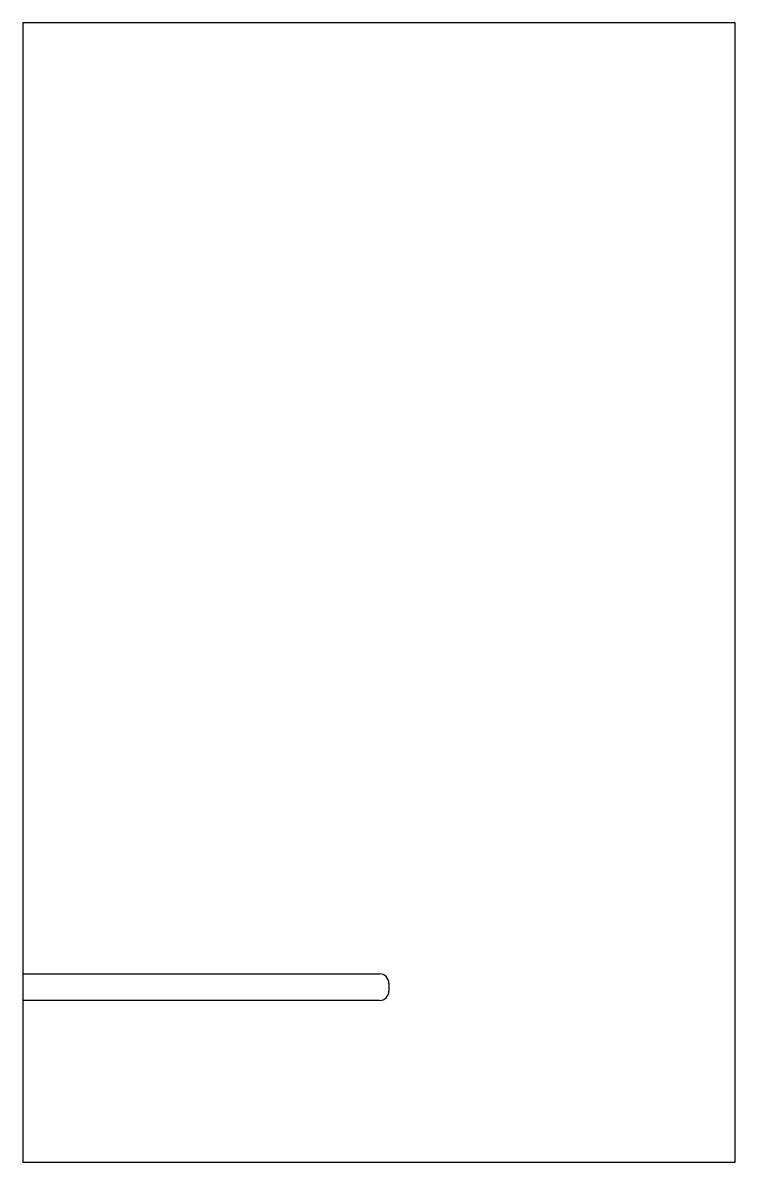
# Model space of a CAD drawing. Header units: millimetres. Extents: x -120 to 30, y -40 to 200.
import ezdxf

# ---------------------------------------------------------------- set-up
doc = ezdxf.new("R2010")
doc.units = ezdxf.units.MM
doc.layers.get('0').update_dxf_attribs({"linetype": 'CONTINUOUS'})

msp = doc.modelspace()

# ---------------------------------------------------------------- linework, layer by layer
for p, q in [((-120.19, -0.33), (-45, -0.33)), ((-43, -2.33), (-43, -3.94)), ((-45, -5.94), (-120.19, -5.94))]:
    msp.add_line(p, q)
msp.add_lwpolyline([(30, 200), (-120.19, 200), (-120.19, -40), (30, -40)], close=True)
for centre, start, end in [((-45, -2.33), 0, 90), ((-45, -3.94), -90, 0)]:
    msp.add_arc(centre, 2, start, end)

doc.saveas('drawing.dxf')
